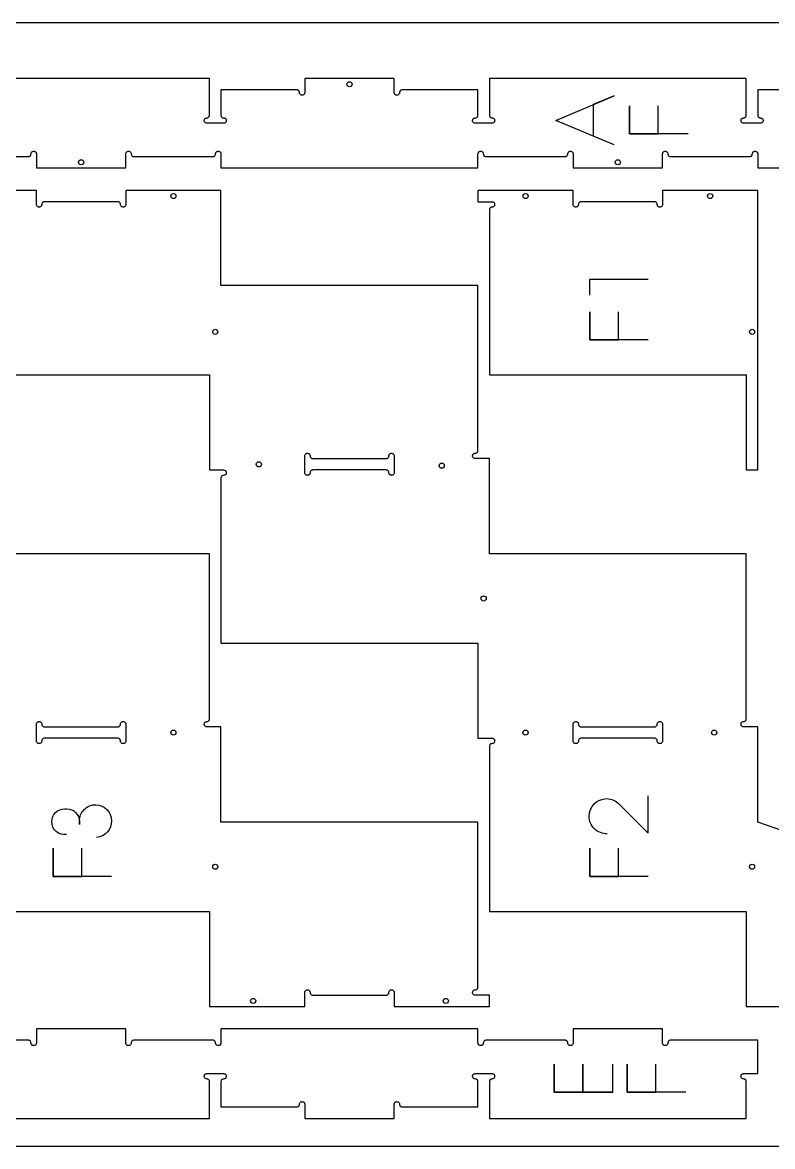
# Model space of a CAD drawing. Header units: inches. Extents: x 0 to 304, y 0 to 160.
# Drawn here: x 235.08 to 267.1, y 0 to 48 of the extents above; entities that cross this region are included whole.
import ezdxf

# ---------------------------------------------------------------- set-up
doc = ezdxf.new("R2010")
doc.units = ezdxf.units.IN
doc.header["$MEASUREMENT"] = 0
for name, color, linetype in [('000_NOTES', 6, 'Continuous'), ('CUT_HOLE', 1, 'Continuous'), ('CUT_number', 3, 'Continuous'), ('CUT_THRU', 7, 'Continuous')]:
    doc.layers.add(name, color=color, linetype=linetype)

# ---------------------------------------------------------------- blocks, each defined once
blk = doc.blocks.new('FASTENER')
blk.add_circle((0, 0), 0.109)

msp = doc.modelspace()

# ---------------------------------------------------------------- linework, layer by layer
at = {"layer": '000_NOTES'}
msp.add_lwpolyline([(207.748, 0), (207.748, 48), (303.748, 48), (303.748, 0)], close=True, dxfattribs=at)
at = {"layer": 'CUT_number'}
for points in [[(260.349, 42.771), (257.849, 43.821), (260.349, 44.871), (259.449, 44.496), (259.449, 43.171)], [(263.504, 43.247), (261.004, 43.247), (261.004, 44.447), (261.004, 43.247), (262.229, 43.247), (262.229, 44.447)], [(259.3, 36.361), (259.3, 37.036), (261.8, 37.036)], [(261.8, 34.448), (259.3, 34.448), (259.3, 35.648), (259.3, 34.448), (260.525, 34.448), (260.525, 35.648)], [(238.887, 11.534), (236.387, 11.534), (236.387, 12.734), (236.387, 11.534), (237.612, 11.534), (237.612, 12.734)], [(261.8, 11.534), (259.3, 11.534), (259.3, 12.734), (259.3, 11.534), (260.525, 11.534), (260.525, 12.734)], [(260.287, 2.32), (257.787, 2.32), (257.787, 3.52), (257.787, 2.32), (259.012, 2.32), (259.012, 3.52), (259.012, 2.32), (260.287, 2.32), (260.287, 3.52)], [(263.399, 2.32), (260.899, 2.32), (260.899, 3.52), (260.899, 2.32), (262.124, 2.32), (262.124, 3.52)]]:
    msp.add_lwpolyline(points, dxfattribs=at)
for points in [[(260.05, 13.355, -0.423868), (259.275, 14.105, -0.413911), (260.025, 14.855, -0.194637), (260.55, 14.63), (261.8, 13.38), (261.8, 14.98)], [(236.962, 13.323, -0.454849), (236.332, 13.873, -0.411435), (236.887, 14.423), (236.962, 14.423, -0.412121), (237.512, 13.873), (237.512, 13.748), (237.512, 13.898, -0.414286), (238.212, 14.598, -0.946269), (238.237, 13.198)]]:
    msp.add_lwpolyline(points, format="xyb", dxfattribs=at)
at = {"layer": 'CUT_THRU'}
for points in [[(269.704, 45.12, 0), (266.471, 45.12, 0), (266.471, 44.04, 0), (266.473, 44.02, 0), (266.478, 44, 0), (266.487, 43.982, 0), (266.498, 43.966, 0), (266.512, 43.952, 0), (266.529, 43.94, 0), (266.547, 43.932, 0), (266.566, 43.927, 0), (266.606, 43.923, 0), (266.625, 43.918, 0), (266.643, 43.91, 0), (266.659, 43.898, 0), (266.674, 43.884, 0), (266.685, 43.868, 0), (266.693, 43.85, 0), (266.699, 43.83, 0), (266.7, 43.81, 0), (266.699, 43.79, 0), (266.693, 43.771, 0), (266.685, 43.753, 0), (266.674, 43.737, 0), (266.659, 43.723, 0), (266.643, 43.711, 0), (266.625, 43.703, 0), (266.606, 43.698, 0), (266.586, 43.696, 0), (265.872, 43.696, 0), (265.852, 43.698, 0), (265.832, 43.703, 0), (265.814, 43.711, 0), (265.798, 43.723, 0), (265.784, 43.737, 0), (265.772, 43.753, 0), (265.764, 43.771, 0), (265.759, 43.79, 0), (265.757, 43.81, 0), (265.759, 43.83, 0), (265.764, 43.85, 0), (265.772, 43.868, 0), (265.784, 43.884, 0), (265.798, 43.898, 0), (265.814, 43.91, 0), (265.832, 43.918, 0), (265.852, 43.923, 0), (265.892, 43.927, 0), (265.911, 43.932, 0), (265.929, 43.94, 0), (265.945, 43.952, 0), (265.959, 43.966, 0), (265.971, 43.982, 0), (265.979, 44, 0), (265.984, 44.02, 0), (265.986, 44.04, 0), (265.986, 45.605, 0), (255.015, 45.605, 0), (255.015, 44.04, 0), (255.016, 44.02, 0), (255.021, 44, 0), (255.03, 43.982, 0), (255.041, 43.966, 0), (255.055, 43.952, 0), (255.072, 43.94, 0), (255.09, 43.932, 0), (255.109, 43.927, 0), (255.149, 43.923, 0), (255.168, 43.918, 0), (255.186, 43.91, 0), (255.203, 43.898, 0), (255.217, 43.884, 0), (255.228, 43.868, 0), (255.237, 43.85, 0), (255.242, 43.83, 0), (255.244, 43.81, 0), (255.242, 43.79, 0), (255.237, 43.771, 0), (255.228, 43.753, 0), (255.217, 43.737, 0), (255.203, 43.723, 0), (255.186, 43.711, 0), (255.168, 43.703, 0), (255.149, 43.698, 0), (255.129, 43.696, 0), (254.415, 43.696, 0), (254.395, 43.698, 0), (254.376, 43.703, 0), (254.358, 43.711, 0), (254.341, 43.723, 0), (254.327, 43.737, 0), (254.316, 43.753, 0), (254.307, 43.771, 0), (254.302, 43.79, 0), (254.3, 43.81, 0), (254.302, 43.83, 0), (254.307, 43.85, 0), (254.316, 43.868, 0), (254.327, 43.884, 0), (254.341, 43.898, 0), (254.358, 43.91, 0), (254.376, 43.918, 0), (254.395, 43.923, 0), (254.435, 43.927, 0), (254.454, 43.932, 0), (254.472, 43.94, 0), (254.489, 43.952, 0), (254.503, 43.966, 0), (254.514, 43.982, 0), (254.523, 44, 0), (254.528, 44.02, 0), (254.53, 44.04, 0), (254.53, 45.12, 0), (251.297, 45.12, 0), (251.277, 45.119, 0), (251.258, 45.113, 0), (251.24, 45.105, 0), (251.223, 45.093, 0), (251.209, 45.079, 0), (251.198, 45.063, 0), (251.189, 45.045, 0), (251.184, 45.026, 0), (251.181, 44.986, 0), (251.175, 44.967, 0), (251.167, 44.948, 0), (251.155, 44.932, 0), (251.141, 44.918, 0), (251.125, 44.906, 0), (251.107, 44.898, 0), (251.088, 44.893, 0), (251.068, 44.891, 0), (251.048, 44.893, 0), (251.029, 44.898, 0), (251.01, 44.906, 0), (250.994, 44.918, 0), (250.98, 44.932, 0), (250.968, 44.948, 0), (250.96, 44.967, 0), (250.955, 44.986, 0), (250.953, 45.006, 0), (250.953, 45.605, 0), (247.134, 45.605, 0), (247.134, 45.006, 0), (247.132, 44.986, 0), (247.127, 44.967, 0), (247.119, 44.948, 0), (247.107, 44.932, 0), (247.093, 44.918, 0), (247.077, 44.906, 0), (247.059, 44.898, 0), (247.04, 44.893, 0), (247.02, 44.891, 0), (247, 44.893, 0), (246.98, 44.898, 0), (246.962, 44.906, 0), (246.946, 44.918, 0), (246.932, 44.932, 0), (246.92, 44.948, 0), (246.912, 44.967, 0), (246.907, 44.986, 0), (246.903, 45.026, 0), (246.898, 45.045, 0), (246.89, 45.063, 0), (246.878, 45.079, 0), (246.864, 45.093, 0), (246.848, 45.105, 0), (246.83, 45.113, 0), (246.81, 45.119, 0), (246.791, 45.12, 0), (243.558, 45.12, 0), (243.558, 44.04, 0), (243.56, 44.02, 0), (243.565, 44, 0), (243.573, 43.982, 0), (243.585, 43.966, 0), (243.599, 43.952, 0), (243.615, 43.94, 0), (243.633, 43.932, 0), (243.653, 43.927, 0), (243.692, 43.923, 0), (243.712, 43.918, 0), (243.73, 43.91, 0), (243.746, 43.898, 0), (243.76, 43.884, 0), (243.772, 43.868, 0), (243.78, 43.85, 0), (243.785, 43.83, 0), (243.787, 43.81, 0), (243.785, 43.79, 0), (243.78, 43.771, 0), (243.772, 43.753, 0), (243.76, 43.737, 0), (243.746, 43.723, 0), (243.73, 43.711, 0), (243.712, 43.703, 0), (243.692, 43.698, 0), (243.672, 43.696, 0), (242.958, 43.696, 0), (242.938, 43.698, 0), (242.919, 43.703, 0), (242.901, 43.711, 0), (242.885, 43.723, 0), (242.871, 43.737, 0), (242.859, 43.753, 0), (242.851, 43.771, 0), (242.845, 43.79, 0), (242.844, 43.81, 0), (242.845, 43.83, 0), (242.851, 43.85, 0), (242.859, 43.868, 0), (242.871, 43.884, 0), (242.885, 43.898, 0), (242.901, 43.91, 0), (242.919, 43.918, 0), (242.938, 43.923, 0), (242.978, 43.927, 0), (242.997, 43.932, 0), (243.016, 43.94, 0), (243.032, 43.952, 0), (243.046, 43.966, 0), (243.057, 43.982, 0), (243.066, 44, 0), (243.071, 44.02, 0), (243.073, 44.04, 0), (243.073, 45.605, 0), (232.101, 45.605, 0)], [(231.96, 42.271, 0), (235.334, 42.271, 0), (235.354, 42.273, 0), (235.373, 42.278, 0), (235.391, 42.287, 0), (235.407, 42.298, 0), (235.422, 42.312, 0), (235.433, 42.329, 0), (235.441, 42.347, 0), (235.447, 42.366, 0), (235.45, 42.406, 0), (235.455, 42.425, 0), (235.464, 42.443, 0), (235.475, 42.46, 0), (235.489, 42.474, 0), (235.506, 42.485, 0), (235.524, 42.494, 0), (235.543, 42.499, 0), (235.563, 42.501, 0), (235.583, 42.499, 0), (235.602, 42.494, 0), (235.62, 42.485, 0), (235.637, 42.474, 0), (235.651, 42.46, 0), (235.662, 42.443, 0), (235.671, 42.425, 0), (235.676, 42.406, 0), (235.678, 42.386, 0), (235.678, 41.786, 0), (239.496, 41.786, 0), (239.496, 42.386, 0), (239.498, 42.406, 0), (239.503, 42.425, 0), (239.512, 42.443, 0), (239.523, 42.46, 0), (239.537, 42.474, 0), (239.554, 42.485, 0), (239.572, 42.494, 0), (239.591, 42.499, 0), (239.611, 42.501, 0), (239.631, 42.499, 0), (239.65, 42.494, 0), (239.668, 42.485, 0), (239.685, 42.474, 0), (239.699, 42.46, 0), (239.71, 42.443, 0), (239.719, 42.425, 0), (239.724, 42.406, 0), (239.727, 42.366, 0), (239.732, 42.347, 0), (239.741, 42.329, 0), (239.752, 42.312, 0), (239.766, 42.298, 0), (239.783, 42.287, 0), (239.801, 42.278, 0), (239.82, 42.273, 0), (239.82, 42.273, 0), (239.84, 42.271, 0), (243.214, 42.271, 0), (243.234, 42.273, 0), (243.253, 42.278, 0), (243.271, 42.287, 0), (243.288, 42.298, 0), (243.302, 42.312, 0), (243.313, 42.329, 0), (243.322, 42.347, 0), (243.327, 42.366, 0), (243.33, 42.406, 0), (243.336, 42.425, 0), (243.344, 42.443, 0), (243.356, 42.46, 0), (243.37, 42.474, 0), (243.386, 42.485, 0), (243.404, 42.494, 0), (243.423, 42.499, 0), (243.443, 42.501, 0), (243.463, 42.499, 0), (243.482, 42.494, 0), (243.501, 42.485, 0), (243.517, 42.474, 0), (243.531, 42.46, 0), (243.542, 42.443, 0), (243.551, 42.425, 0), (243.556, 42.406, 0), (243.558, 42.386, 0), (243.558, 41.786, 0), (254.53, 41.786, 0), (254.53, 42.386, 0), (254.531, 42.406, 0), (254.536, 42.425, 0), (254.545, 42.443, 0), (254.556, 42.46, 0), (254.57, 42.474, 0), (254.587, 42.485, 0), (254.605, 42.494, 0), (254.624, 42.499, 0), (254.644, 42.501, 0), (254.664, 42.499, 0), (254.683, 42.494, 0), (254.701, 42.485, 0), (254.718, 42.474, 0), (254.732, 42.46, 0), (254.743, 42.443, 0), (254.752, 42.425, 0), (254.757, 42.406, 0), (254.76, 42.366, 0), (254.766, 42.347, 0), (254.774, 42.329, 0), (254.785, 42.312, 0), (254.8, 42.298, 0), (254.816, 42.287, 0), (254.834, 42.278, 0), (254.853, 42.273, 0), (254.873, 42.271, 0), (258.247, 42.271, 0), (258.267, 42.273, 0), (258.286, 42.278, 0), (258.305, 42.287, 0), (258.321, 42.298, 0), (258.335, 42.312, 0), (258.346, 42.329, 0), (258.355, 42.347, 0), (258.36, 42.366, 0), (258.364, 42.406, 0), (258.369, 42.425, 0), (258.377, 42.443, 0), (258.389, 42.46, 0), (258.403, 42.474, 0), (258.419, 42.485, 0), (258.437, 42.494, 0), (258.456, 42.499, 0), (258.476, 42.501, 0), (258.496, 42.499, 0), (258.516, 42.494, 0), (258.534, 42.485, 0), (258.55, 42.474, 0), (258.564, 42.46, 0), (258.576, 42.443, 0), (258.584, 42.425, 0), (258.589, 42.406, 0), (258.591, 42.386, 0), (258.591, 41.786, 0), (262.41, 41.786, 0), (262.41, 42.386, 0), (262.412, 42.406, 0), (262.417, 42.425, 0), (262.425, 42.443, 0), (262.437, 42.46, 0), (262.451, 42.474, 0), (262.467, 42.485, 0), (262.485, 42.494, 0), (262.504, 42.499, 0), (262.524, 42.501, 0), (262.544, 42.499, 0), (262.564, 42.494, 0), (262.582, 42.485, 0), (262.598, 42.474, 0), (262.612, 42.46, 0), (262.624, 42.443, 0), (262.632, 42.425, 0), (262.637, 42.406, 0), (262.641, 42.366, 0), (262.646, 42.347, 0), (262.654, 42.329, 0), (262.666, 42.312, 0), (262.68, 42.298, 0), (262.696, 42.287, 0), (262.714, 42.278, 0), (262.734, 42.273, 0), (262.754, 42.271, 0), (266.128, 42.271, 0), (266.147, 42.273, 0), (266.167, 42.278, 0), (266.185, 42.287, 0), (266.201, 42.298, 0), (266.215, 42.312, 0), (266.227, 42.329, 0), (266.235, 42.347, 0), (266.24, 42.366, 0), (266.244, 42.406, 0), (266.249, 42.425, 0), (266.257, 42.443, 0), (266.269, 42.46, 0), (266.283, 42.474, 0), (266.299, 42.485, 0), (266.317, 42.494, 0), (266.337, 42.499, 0), (266.357, 42.501, 0), (266.377, 42.499, 0), (266.396, 42.494, 0), (266.414, 42.485, 0), (266.43, 42.474, 0), (266.444, 42.46, 0), (266.456, 42.443, 0), (266.464, 42.425, 0), (266.469, 42.406, 0), (266.471, 42.386, 0), (266.471, 41.786, 0), (277.443, 41.786, 0)], [(277.443, 10.038, 0), (266.471, 13.857, 0), (266.471, 17.918, 0), (265.872, 17.918, 0), (265.852, 17.92, 0), (265.832, 17.925, 0), (265.814, 17.934, 0), (265.798, 17.945, 0), (265.784, 17.959, 0), (265.772, 17.976, 0), (265.764, 17.994, 0), (265.759, 18.013, 0), (265.757, 18.033, 0), (265.759, 18.053, 0), (265.764, 18.072, 0), (265.772, 18.09, 0), (265.784, 18.106, 0), (265.798, 18.121, 0), (265.814, 18.132, 0), (265.832, 18.14, 0), (265.852, 18.146, 0), (265.892, 18.149, 0), (265.911, 18.154, 0), (265.929, 18.163, 0), (265.945, 18.174, 0), (265.959, 18.188, 0), (265.971, 18.205, 0), (265.979, 18.223, 0), (265.984, 18.242, 0), (265.986, 18.262, 0), (265.986, 25.314, 0), (255.015, 25.314, 0), (255.015, 29.375, 0), (254.415, 29.375, 0), (254.395, 29.377, 0), (254.376, 29.382, 0), (254.358, 29.39, 0), (254.341, 29.402, 0), (254.327, 29.416, 0), (254.316, 29.432, 0), (254.307, 29.45, 0), (254.302, 29.47, 0), (254.3, 29.49, 0), (254.302, 29.509, 0), (254.307, 29.529, 0), (254.316, 29.547, 0), (254.327, 29.563, 0), (254.341, 29.577, 0), (254.358, 29.589, 0), (254.376, 29.597, 0), (254.395, 29.602, 0), (254.435, 29.606, 0), (254.454, 29.611, 0), (254.472, 29.619, 0), (254.489, 29.631, 0), (254.503, 29.645, 0), (254.514, 29.661, 0), (254.523, 29.679, 0), (254.528, 29.699, 0), (254.53, 29.719, 0), (254.53, 36.77, 0), (243.558, 36.77, 0), (243.558, 40.832, 0), (239.496, 40.832, 0), (239.496, 40.232, 0), (239.495, 40.212, 0), (239.49, 40.193, 0), (239.481, 40.175, 0), (239.47, 40.158, 0), (239.456, 40.144, 0), (239.439, 40.133, 0), (239.421, 40.124, 0), (239.402, 40.119, 0), (239.382, 40.118, 0), (239.362, 40.119, 0), (239.343, 40.124, 0), (239.325, 40.133, 0), (239.308, 40.144, 0), (239.294, 40.158, 0), (239.283, 40.175, 0), (239.274, 40.193, 0), (239.269, 40.212, 0), (239.266, 40.252, 0), (239.26, 40.271, 0), (239.252, 40.289, 0), (239.24, 40.306, 0), (239.226, 40.32, 0), (239.21, 40.331, 0), (239.192, 40.34, 0), (239.173, 40.345, 0), (239.153, 40.347, 0), (236.021, 40.347, 0), (236.001, 40.345, 0), (235.982, 40.34, 0), (235.964, 40.331, 0), (235.948, 40.32, 0), (235.933, 40.306, 0), (235.922, 40.289, 0), (235.914, 40.271, 0), (235.908, 40.252, 0), (235.905, 40.212, 0), (235.9, 40.193, 0), (235.891, 40.175, 0), (235.88, 40.158, 0), (235.866, 40.144, 0), (235.849, 40.133, 0), (235.831, 40.124, 0), (235.831, 40.124, 0), (235.812, 40.119, 0), (235.792, 40.118, 0), (235.772, 40.119, 0), (235.753, 40.124, 0), (235.735, 40.133, 0), (235.718, 40.144, 0), (235.704, 40.158, 0), (235.693, 40.175, 0), (235.684, 40.193, 0), (235.679, 40.212, 0), (235.678, 40.232, 0), (235.678, 40.832, 0), (231.616, 40.832, 0)], [(232.101, 32.951, 0), (243.073, 32.951, 0), (243.073, 28.89, 0), (243.672, 28.89, 0), (243.692, 28.888, 0), (243.712, 28.883, 0), (243.73, 28.875, 0), (243.746, 28.863, 0), (243.76, 28.849, 0), (243.772, 28.833, 0), (243.78, 28.815, 0), (243.785, 28.795, 0), (243.787, 28.775, 0), (243.785, 28.755, 0), (243.78, 28.736, 0), (243.772, 28.718, 0), (243.76, 28.702, 0), (243.746, 28.688, 0), (243.73, 28.676, 0), (243.712, 28.668, 0), (243.692, 28.663, 0), (243.653, 28.659, 0), (243.633, 28.654, 0), (243.615, 28.645, 0), (243.599, 28.634, 0), (243.585, 28.62, 0), (243.573, 28.604, 0), (243.565, 28.585, 0), (243.56, 28.566, 0), (243.558, 28.546, 0), (243.558, 21.495, 0), (254.53, 21.495, 0), (254.53, 17.433, 0), (255.129, 17.433, 0), (255.149, 17.432, 0), (255.168, 17.426, 0), (255.186, 17.418, 0), (255.203, 17.406, 0), (255.217, 17.392, 0), (255.228, 17.376, 0), (255.237, 17.358, 0), (255.242, 17.339, 0), (255.244, 17.319, 0), (255.242, 17.299, 0), (255.237, 17.28, 0), (255.228, 17.261, 0), (255.217, 17.245, 0), (255.203, 17.231, 0), (255.186, 17.219, 0), (255.168, 17.211, 0), (255.149, 17.206, 0), (255.109, 17.202, 0), (255.09, 17.197, 0), (255.072, 17.189, 0), (255.055, 17.177, 0), (255.041, 17.163, 0), (255.03, 17.147, 0), (255.021, 17.129, 0), (255.016, 17.109, 0), (255.015, 17.09, 0), (255.015, 10.038, 0), (265.986, 10.038, 0), (265.986, 5.977, 0), (270.048, 5.977, 0)], [(232.101, 10.038, 0), (243.073, 10.038, 0), (243.073, 5.977, 0), (247.134, 5.977, 0), (247.134, 6.576, 0), (247.136, 6.596, 0), (247.141, 6.615, 0), (247.15, 6.633, 0), (247.161, 6.65, 0), (247.175, 6.664, 0), (247.192, 6.675, 0), (247.21, 6.684, 0), (247.229, 6.689, 0), (247.249, 6.691, 0), (247.269, 6.689, 0), (247.288, 6.684, 0), (247.306, 6.675, 0), (247.322, 6.664, 0), (247.337, 6.65, 0), (247.348, 6.633, 0), (247.356, 6.615, 0), (247.362, 6.596, 0), (247.365, 6.556, 0), (247.37, 6.537, 0), (247.379, 6.519, 0), (247.39, 6.502, 0), (247.404, 6.488, 0), (247.421, 6.477, 0), (247.439, 6.468, 0), (247.458, 6.463, 0), (247.478, 6.462, 0), (250.609, 6.462, 0), (250.629, 6.463, 0), (250.649, 6.468, 0), (250.667, 6.477, 0), (250.683, 6.488, 0), (250.697, 6.502, 0), (250.709, 6.519, 0), (250.717, 6.537, 0), (250.722, 6.556, 0), (250.726, 6.596, 0), (250.731, 6.615, 0), (250.739, 6.633, 0), (250.751, 6.65, 0), (250.765, 6.664, 0), (250.781, 6.675, 0), (250.799, 6.684, 0), (250.819, 6.689, 0), (250.839, 6.691, 0), (250.858, 6.689, 0), (250.878, 6.684, 0), (250.896, 6.675, 0), (250.912, 6.664, 0), (250.926, 6.65, 0), (250.938, 6.633, 0), (250.946, 6.615, 0), (250.951, 6.596, 0), (250.953, 6.576, 0), (250.953, 5.977, 0), (255.015, 5.977, 0), (255.015, 6.462, 0), (254.415, 6.462, 0), (254.395, 6.463, 0), (254.376, 6.468, 0), (254.358, 6.477, 0), (254.341, 6.488, 0), (254.327, 6.502, 0), (254.316, 6.519, 0), (254.307, 6.537, 0), (254.302, 6.556, 0), (254.3, 6.576, 0), (254.302, 6.596, 0), (254.307, 6.615, 0), (254.316, 6.633, 0), (254.327, 6.65, 0), (254.341, 6.664, 0), (254.358, 6.675, 0), (254.376, 6.684, 0), (254.395, 6.689, 0), (254.435, 6.692, 0), (254.454, 6.698, 0), (254.472, 6.706, 0), (254.489, 6.718, 0), (254.503, 6.732, 0), (254.514, 6.748, 0), (254.523, 6.766, 0), (254.528, 6.785, 0), (254.53, 6.805, 0), (254.53, 13.857, 0), (243.558, 13.857, 0), (243.558, 17.918, 0), (242.958, 17.918, 0), (242.938, 17.92, 0), (242.919, 17.925, 0), (242.901, 17.934, 0), (242.885, 17.945, 0), (242.871, 17.959, 0), (242.859, 17.976, 0), (242.851, 17.994, 0), (242.845, 18.013, 0), (242.844, 18.033, 0), (242.845, 18.053, 0), (242.851, 18.072, 0), (242.859, 18.09, 0), (242.871, 18.106, 0), (242.885, 18.121, 0), (242.901, 18.132, 0), (242.919, 18.14, 0), (242.938, 18.146, 0), (242.978, 18.149, 0), (242.997, 18.154, 0), (243.016, 18.163, 0), (243.032, 18.174, 0), (243.046, 18.188, 0), (243.057, 18.205, 0), (243.066, 18.223, 0), (243.071, 18.242, 0), (243.073, 18.262, 0), (243.073, 25.314, 0), (232.101, 25.314, 0)], [(232.101, 1.203, 0), (243.073, 1.203, 0), (243.073, 2.769, 0), (243.071, 2.789, 0), (243.066, 2.808, 0), (243.057, 2.826, 0), (243.046, 2.842, 0), (243.032, 2.856, 0), (243.016, 2.868, 0), (242.997, 2.876, 0), (242.978, 2.882, 0), (242.938, 2.885, 0), (242.919, 2.89, 0), (242.901, 2.899, 0), (242.885, 2.91, 0), (242.871, 2.924, 0), (242.859, 2.941, 0), (242.851, 2.959, 0), (242.845, 2.978, 0), (242.844, 2.998, 0), (242.845, 3.018, 0), (242.851, 3.037, 0), (242.859, 3.055, 0), (242.871, 3.071, 0), (242.885, 3.086, 0), (242.901, 3.097, 0), (242.919, 3.105, 0), (242.938, 3.111, 0), (242.958, 3.112, 0), (243.672, 3.112, 0), (243.692, 3.111, 0), (243.712, 3.105, 0), (243.73, 3.097, 0), (243.746, 3.086, 0), (243.76, 3.071, 0), (243.772, 3.055, 0), (243.78, 3.037, 0), (243.785, 3.018, 0), (243.787, 2.998, 0), (243.785, 2.978, 0), (243.78, 2.959, 0), (243.772, 2.941, 0), (243.76, 2.924, 0), (243.746, 2.91, 0), (243.73, 2.899, 0), (243.712, 2.89, 0), (243.692, 2.885, 0), (243.653, 2.882, 0), (243.633, 2.876, 0), (243.615, 2.868, 0), (243.599, 2.856, 0), (243.585, 2.842, 0), (243.573, 2.826, 0), (243.565, 2.808, 0), (243.56, 2.789, 0), (243.558, 2.769, 0), (243.558, 1.688, 0), (246.791, 1.688, 0), (246.81, 1.69, 0), (246.83, 1.695, 0), (246.848, 1.703, 0), (246.864, 1.715, 0), (246.878, 1.729, 0), (246.89, 1.745, 0), (246.898, 1.763, 0), (246.903, 1.783, 0), (246.907, 1.822, 0), (246.912, 1.842, 0), (246.92, 1.86, 0), (246.932, 1.876, 0), (246.946, 1.89, 0), (246.962, 1.902, 0), (246.98, 1.91, 0), (247, 1.915, 0), (247.02, 1.917, 0), (247.04, 1.915, 0), (247.059, 1.91, 0), (247.077, 1.902, 0), (247.093, 1.89, 0), (247.107, 1.876, 0), (247.119, 1.86, 0), (247.127, 1.842, 0), (247.132, 1.822, 0), (247.134, 1.803, 0), (247.134, 1.203, 0), (250.953, 1.203, 0), (250.953, 1.803, 0), (250.955, 1.822, 0), (250.96, 1.842, 0), (250.968, 1.86, 0), (250.98, 1.876, 0), (250.994, 1.89, 0), (251.01, 1.902, 0), (251.029, 1.91, 0), (251.048, 1.915, 0), (251.068, 1.917, 0), (251.088, 1.915, 0), (251.107, 1.91, 0), (251.125, 1.902, 0), (251.141, 1.89, 0), (251.155, 1.876, 0), (251.167, 1.86, 0), (251.175, 1.842, 0), (251.181, 1.822, 0), (251.184, 1.783, 0), (251.189, 1.763, 0), (251.198, 1.745, 0), (251.209, 1.729, 0), (251.223, 1.715, 0), (251.24, 1.703, 0), (251.258, 1.695, 0), (251.277, 1.69, 0), (251.297, 1.688, 0), (254.53, 1.688, 0), (254.53, 2.769, 0), (254.528, 2.789, 0), (254.523, 2.808, 0), (254.514, 2.826, 0), (254.503, 2.842, 0), (254.489, 2.856, 0), (254.472, 2.868, 0), (254.454, 2.876, 0), (254.435, 2.882, 0), (254.395, 2.885, 0), (254.376, 2.89, 0), (254.358, 2.899, 0), (254.341, 2.91, 0), (254.327, 2.924, 0), (254.316, 2.941, 0), (254.307, 2.959, 0), (254.302, 2.978, 0), (254.3, 2.998, 0), (254.302, 3.018, 0), (254.307, 3.037, 0), (254.316, 3.055, 0), (254.327, 3.071, 0), (254.341, 3.086, 0), (254.358, 3.097, 0), (254.376, 3.105, 0), (254.395, 3.111, 0), (254.415, 3.112, 0), (255.129, 3.112, 0), (255.149, 3.111, 0), (255.168, 3.105, 0), (255.186, 3.097, 0), (255.203, 3.086, 0), (255.217, 3.071, 0), (255.228, 3.055, 0), (255.237, 3.037, 0), (255.242, 3.018, 0), (255.244, 2.998, 0), (255.242, 2.978, 0), (255.237, 2.959, 0), (255.228, 2.941, 0), (255.217, 2.924, 0), (255.203, 2.91, 0), (255.186, 2.899, 0), (255.168, 2.89, 0), (255.149, 2.885, 0), (255.109, 2.882, 0), (255.09, 2.876, 0), (255.072, 2.868, 0), (255.055, 2.856, 0), (255.041, 2.842, 0), (255.03, 2.826, 0), (255.021, 2.808, 0), (255.016, 2.789, 0), (255.015, 2.769, 0), (255.015, 1.203, 0), (265.986, 1.203, 0), (265.986, 2.769, 0), (265.984, 2.789, 0), (265.979, 2.808, 0), (265.971, 2.826, 0), (265.959, 2.842, 0), (265.945, 2.856, 0), (265.929, 2.868, 0), (265.911, 2.876, 0), (265.892, 2.882, 0), (265.852, 2.885, 0), (265.832, 2.89, 0), (265.814, 2.899, 0), (265.798, 2.91, 0), (265.784, 2.924, 0), (265.772, 2.941, 0), (265.764, 2.959, 0), (265.759, 2.978, 0), (265.757, 2.998, 0), (265.759, 3.018, 0), (265.764, 3.037, 0), (265.772, 3.055, 0), (265.784, 3.071, 0), (265.798, 3.086, 0), (265.814, 3.097, 0), (265.832, 3.105, 0), (265.852, 3.111, 0), (265.872, 3.112, 0), (266.471, 3.112, 0), (266.471, 4.537, 0), (262.754, 4.537, 0), (262.734, 4.535, 0), (262.714, 4.53, 0), (262.696, 4.522, 0), (262.68, 4.51, 0), (262.666, 4.496, 0), (262.654, 4.48, 0), (262.646, 4.461, 0), (262.641, 4.442, 0), (262.637, 4.402, 0), (262.632, 4.383, 0), (262.624, 4.365, 0), (262.612, 4.349, 0), (262.598, 4.335, 0), (262.582, 4.323, 0), (262.564, 4.315, 0), (262.544, 4.309, 0), (262.524, 4.308, 0), (262.504, 4.309, 0), (262.485, 4.315, 0), (262.467, 4.323, 0), (262.451, 4.335, 0), (262.437, 4.349, 0), (262.425, 4.365, 0), (262.417, 4.383, 0), (262.412, 4.402, 0), (262.41, 4.422, 0), (262.41, 5.022, 0), (258.591, 5.022, 0), (258.591, 4.422, 0), (258.589, 4.402, 0), (258.584, 4.383, 0), (258.576, 4.365, 0), (258.564, 4.349, 0), (258.55, 4.335, 0), (258.534, 4.323, 0), (258.516, 4.315, 0), (258.496, 4.309, 0), (258.476, 4.308, 0), (258.456, 4.309, 0), (258.437, 4.315, 0), (258.419, 4.323, 0), (258.403, 4.335, 0), (258.389, 4.349, 0), (258.377, 4.365, 0), (258.369, 4.383, 0), (258.364, 4.402, 0), (258.36, 4.442, 0), (258.355, 4.461, 0), (258.346, 4.48, 0), (258.335, 4.496, 0), (258.321, 4.51, 0), (258.305, 4.522, 0), (258.286, 4.53, 0), (258.267, 4.535, 0), (258.247, 4.537, 0), (254.873, 4.537, 0), (254.853, 4.535, 0), (254.834, 4.53, 0), (254.816, 4.522, 0), (254.8, 4.51, 0), (254.785, 4.496, 0), (254.774, 4.48, 0), (254.766, 4.461, 0), (254.76, 4.442, 0), (254.757, 4.402, 0), (254.752, 4.383, 0), (254.743, 4.365, 0), (254.732, 4.349, 0), (254.718, 4.335, 0), (254.701, 4.323, 0), (254.683, 4.315, 0), (254.664, 4.309, 0), (254.644, 4.308, 0), (254.624, 4.309, 0), (254.605, 4.315, 0), (254.587, 4.323, 0), (254.57, 4.335, 0), (254.556, 4.349, 0), (254.545, 4.365, 0), (254.536, 4.383, 0), (254.531, 4.402, 0), (254.53, 4.422, 0), (254.53, 5.022, 0), (243.558, 5.022, 0), (243.558, 4.422, 0), (243.556, 4.402, 0), (243.551, 4.383, 0), (243.542, 4.365, 0), (243.531, 4.349, 0), (243.517, 4.335, 0), (243.501, 4.323, 0), (243.482, 4.315, 0), (243.463, 4.309, 0), (243.443, 4.308, 0), (243.423, 4.309, 0), (243.404, 4.315, 0), (243.386, 4.323, 0), (243.37, 4.335, 0), (243.356, 4.349, 0), (243.344, 4.365, 0), (243.336, 4.383, 0), (243.33, 4.402, 0), (243.327, 4.442, 0), (243.322, 4.461, 0), (243.313, 4.48, 0), (243.302, 4.496, 0), (243.288, 4.51, 0), (243.271, 4.522, 0), (243.253, 4.53, 0), (243.234, 4.535, 0), (243.214, 4.537, 0), (239.84, 4.537, 0), (239.82, 4.535, 0), (239.801, 4.53, 0), (239.783, 4.522, 0), (239.766, 4.51, 0), (239.752, 4.496, 0), (239.741, 4.48, 0), (239.732, 4.461, 0), (239.727, 4.442, 0), (239.724, 4.402, 0), (239.719, 4.383, 0), (239.71, 4.365, 0), (239.699, 4.349, 0), (239.685, 4.335, 0), (239.668, 4.323, 0), (239.65, 4.315, 0), (239.631, 4.309, 0), (239.611, 4.308, 0), (239.591, 4.309, 0), (239.572, 4.315, 0), (239.554, 4.323, 0), (239.537, 4.335, 0), (239.523, 4.349, 0), (239.512, 4.365, 0), (239.503, 4.383, 0), (239.498, 4.402, 0), (239.496, 4.422, 0), (239.496, 5.022, 0), (235.678, 5.022, 0), (235.678, 4.422, 0), (235.676, 4.402, 0), (235.671, 4.383, 0), (235.662, 4.365, 0), (235.651, 4.349, 0), (235.637, 4.335, 0), (235.62, 4.323, 0), (235.602, 4.315, 0), (235.583, 4.309, 0), (235.563, 4.308, 0), (235.543, 4.309, 0), (235.524, 4.315, 0), (235.506, 4.323, 0), (235.489, 4.335, 0), (235.475, 4.349, 0), (235.464, 4.365, 0), (235.455, 4.383, 0), (235.45, 4.402, 0), (235.447, 4.442, 0), (235.441, 4.461, 0), (235.433, 4.48, 0), (235.422, 4.496, 0), (235.407, 4.51, 0), (235.391, 4.522, 0), (235.373, 4.53, 0), (235.354, 4.535, 0), (235.334, 4.537, 0), (231.96, 4.537, 0)]]:
    msp.add_polyline3d(points, dxfattribs=at)
for points in [[(255.016, 40.023, 0), (255.015, 40.003, 0), (255.015, 32.951, 0), (265.986, 32.951, 0), (265.986, 28.89, 0), (266.471, 28.89, 0), (266.471, 40.832, 0), (262.41, 40.832, 0), (262.41, 40.232, 0), (262.408, 40.212, 0), (262.403, 40.193, 0), (262.394, 40.175, 0), (262.383, 40.158, 0), (262.369, 40.144, 0), (262.353, 40.133, 0), (262.334, 40.124, 0), (262.315, 40.119, 0), (262.295, 40.118, 0), (262.275, 40.119, 0), (262.256, 40.124, 0), (262.238, 40.133, 0), (262.222, 40.144, 0), (262.207, 40.158, 0), (262.196, 40.175, 0), (262.188, 40.193, 0), (262.182, 40.212, 0), (262.179, 40.252, 0), (262.174, 40.271, 0), (262.165, 40.289, 0), (262.154, 40.306, 0), (262.14, 40.32, 0), (262.123, 40.331, 0), (262.105, 40.34, 0), (262.086, 40.345, 0), (262.066, 40.347, 0), (258.935, 40.347, 0), (258.915, 40.345, 0), (258.895, 40.34, 0), (258.877, 40.331, 0), (258.861, 40.32, 0), (258.847, 40.306, 0), (258.835, 40.289, 0), (258.827, 40.271, 0), (258.822, 40.252, 0), (258.818, 40.212, 0), (258.813, 40.193, 0), (258.805, 40.175, 0), (258.793, 40.158, 0), (258.779, 40.144, 0), (258.763, 40.133, 0), (258.745, 40.124, 0), (258.725, 40.119, 0), (258.705, 40.118, 0), (258.686, 40.119, 0), (258.666, 40.124, 0), (258.648, 40.133, 0), (258.632, 40.144, 0), (258.618, 40.158, 0), (258.606, 40.175, 0), (258.598, 40.193, 0), (258.593, 40.212, 0), (258.591, 40.232, 0), (258.591, 40.832, 0), (254.53, 40.832, 0), (254.53, 40.347, 0), (255.129, 40.347, 0), (255.149, 40.345, 0), (255.168, 40.34, 0), (255.186, 40.331, 0), (255.203, 40.32, 0), (255.217, 40.306, 0), (255.228, 40.289, 0), (255.237, 40.271, 0), (255.242, 40.252, 0), (255.244, 40.232, 0), (255.242, 40.212, 0), (255.237, 40.193, 0), (255.228, 40.175, 0), (255.217, 40.158, 0), (255.203, 40.144, 0), (255.186, 40.133, 0), (255.168, 40.124, 0), (255.149, 40.119, 0), (255.109, 40.116, 0), (255.09, 40.111, 0), (255.072, 40.102, 0), (255.055, 40.091, 0), (255.041, 40.077, 0), (255.03, 40.06, 0), (255.021, 40.042, 0), (255.016, 40.023, 0)], [(247.15, 28.718, 0), (247.141, 28.736, 0), (247.136, 28.755, 0), (247.134, 28.775, 0), (247.134, 29.49, 0), (247.136, 29.509, 0), (247.141, 29.529, 0), (247.15, 29.547, 0), (247.161, 29.563, 0), (247.175, 29.577, 0), (247.192, 29.589, 0), (247.21, 29.597, 0), (247.229, 29.602, 0), (247.249, 29.604, 0), (247.269, 29.602, 0), (247.288, 29.597, 0), (247.306, 29.589, 0), (247.322, 29.577, 0), (247.337, 29.563, 0), (247.348, 29.547, 0), (247.356, 29.529, 0), (247.362, 29.509, 0), (247.365, 29.47, 0), (247.37, 29.45, 0), (247.379, 29.432, 0), (247.39, 29.416, 0), (247.404, 29.402, 0), (247.421, 29.39, 0), (247.439, 29.382, 0), (247.458, 29.377, 0), (247.478, 29.375, 0), (250.609, 29.375, 0), (250.629, 29.377, 0), (250.649, 29.382, 0), (250.667, 29.39, 0), (250.683, 29.402, 0), (250.697, 29.416, 0), (250.709, 29.432, 0), (250.717, 29.45, 0), (250.722, 29.47, 0), (250.726, 29.509, 0), (250.731, 29.529, 0), (250.739, 29.547, 0), (250.751, 29.563, 0), (250.765, 29.577, 0), (250.781, 29.589, 0), (250.799, 29.597, 0), (250.819, 29.602, 0), (250.839, 29.604, 0), (250.858, 29.602, 0), (250.878, 29.597, 0), (250.896, 29.589, 0), (250.912, 29.577, 0), (250.926, 29.563, 0), (250.938, 29.547, 0), (250.946, 29.529, 0), (250.951, 29.509, 0), (250.953, 29.49, 0), (250.953, 28.775, 0), (250.951, 28.755, 0), (250.946, 28.736, 0), (250.938, 28.718, 0), (250.926, 28.702, 0), (250.912, 28.688, 0), (250.896, 28.676, 0), (250.878, 28.668, 0), (250.858, 28.663, 0), (250.839, 28.661, 0), (250.819, 28.663, 0), (250.799, 28.668, 0), (250.781, 28.676, 0), (250.765, 28.688, 0), (250.751, 28.702, 0), (250.739, 28.718, 0), (250.731, 28.736, 0), (250.726, 28.755, 0), (250.722, 28.795, 0), (250.717, 28.815, 0), (250.709, 28.833, 0), (250.697, 28.849, 0), (250.683, 28.863, 0), (250.667, 28.875, 0), (250.649, 28.883, 0), (250.629, 28.888, 0), (250.609, 28.89, 0), (247.478, 28.89, 0), (247.458, 28.888, 0), (247.439, 28.883, 0), (247.421, 28.875, 0), (247.404, 28.863, 0), (247.39, 28.849, 0), (247.379, 28.833, 0), (247.37, 28.815, 0), (247.365, 28.795, 0), (247.362, 28.755, 0), (247.356, 28.736, 0), (247.348, 28.718, 0), (247.337, 28.702, 0), (247.322, 28.688, 0), (247.306, 28.676, 0), (247.288, 28.668, 0), (247.269, 28.663, 0), (247.249, 28.661, 0), (247.229, 28.663, 0), (247.21, 28.668, 0), (247.192, 28.676, 0), (247.175, 28.688, 0), (247.161, 28.702, 0), (247.15, 28.718, 0)], [(235.679, 17.299, 0), (235.678, 17.319, 0), (235.678, 18.033, 0), (235.679, 18.053, 0), (235.684, 18.072, 0), (235.693, 18.09, 0), (235.704, 18.106, 0), (235.718, 18.121, 0), (235.735, 18.132, 0), (235.753, 18.14, 0), (235.772, 18.146, 0), (235.792, 18.147, 0), (235.812, 18.146, 0), (235.831, 18.14, 0), (235.849, 18.132, 0), (235.866, 18.121, 0), (235.88, 18.106, 0), (235.891, 18.09, 0), (235.9, 18.072, 0), (235.905, 18.053, 0), (235.908, 18.013, 0), (235.914, 17.994, 0), (235.922, 17.976, 0), (235.933, 17.959, 0), (235.948, 17.945, 0), (235.964, 17.934, 0), (235.982, 17.925, 0), (236.001, 17.92, 0), (236.021, 17.918, 0), (239.153, 17.918, 0), (239.173, 17.92, 0), (239.192, 17.925, 0), (239.21, 17.934, 0), (239.226, 17.945, 0), (239.24, 17.959, 0), (239.252, 17.976, 0), (239.26, 17.994, 0), (239.266, 18.013, 0), (239.269, 18.053, 0), (239.274, 18.072, 0), (239.283, 18.09, 0), (239.294, 18.106, 0), (239.308, 18.121, 0), (239.325, 18.132, 0), (239.343, 18.14, 0), (239.362, 18.146, 0), (239.382, 18.147, 0), (239.402, 18.146, 0), (239.421, 18.14, 0), (239.439, 18.132, 0), (239.456, 18.121, 0), (239.47, 18.106, 0), (239.481, 18.09, 0), (239.49, 18.072, 0), (239.495, 18.053, 0), (239.496, 18.033, 0), (239.496, 17.319, 0), (239.495, 17.299, 0), (239.49, 17.28, 0), (239.481, 17.261, 0), (239.47, 17.245, 0), (239.456, 17.231, 0), (239.439, 17.219, 0), (239.421, 17.211, 0), (239.402, 17.206, 0), (239.382, 17.204, 0), (239.362, 17.206, 0), (239.343, 17.211, 0), (239.325, 17.219, 0), (239.308, 17.231, 0), (239.294, 17.245, 0), (239.283, 17.261, 0), (239.274, 17.28, 0), (239.269, 17.299, 0), (239.266, 17.339, 0), (239.26, 17.358, 0), (239.252, 17.376, 0), (239.24, 17.392, 0), (239.226, 17.406, 0), (239.21, 17.418, 0), (239.192, 17.426, 0), (239.173, 17.432, 0), (239.153, 17.433, 0), (236.021, 17.433, 0), (236.001, 17.432, 0), (235.982, 17.426, 0), (235.964, 17.418, 0), (235.948, 17.406, 0), (235.933, 17.392, 0), (235.922, 17.376, 0), (235.914, 17.358, 0), (235.908, 17.339, 0), (235.905, 17.299, 0), (235.9, 17.28, 0), (235.891, 17.261, 0), (235.88, 17.245, 0), (235.866, 17.231, 0), (235.849, 17.219, 0), (235.831, 17.211, 0), (235.812, 17.206, 0), (235.792, 17.204, 0), (235.772, 17.206, 0), (235.753, 17.211, 0), (235.735, 17.219, 0), (235.718, 17.231, 0), (235.704, 17.245, 0), (235.693, 17.261, 0), (235.684, 17.28, 0), (235.679, 17.299, 0)], [(258.606, 17.261, 0), (258.598, 17.28, 0), (258.593, 17.299, 0), (258.591, 17.319, 0), (258.591, 18.033, 0), (258.593, 18.053, 0), (258.598, 18.072, 0), (258.606, 18.09, 0), (258.618, 18.106, 0), (258.632, 18.121, 0), (258.648, 18.132, 0), (258.666, 18.14, 0), (258.686, 18.146, 0), (258.705, 18.147, 0), (258.725, 18.146, 0), (258.745, 18.14, 0), (258.763, 18.132, 0), (258.779, 18.121, 0), (258.793, 18.106, 0), (258.805, 18.09, 0), (258.813, 18.072, 0), (258.818, 18.053, 0), (258.822, 18.013, 0), (258.827, 17.994, 0), (258.835, 17.976, 0), (258.847, 17.959, 0), (258.861, 17.945, 0), (258.877, 17.934, 0), (258.895, 17.925, 0), (258.915, 17.92, 0), (258.935, 17.918, 0), (262.066, 17.918, 0), (262.086, 17.92, 0), (262.105, 17.925, 0), (262.123, 17.934, 0), (262.14, 17.945, 0), (262.154, 17.959, 0), (262.165, 17.976, 0), (262.174, 17.994, 0), (262.179, 18.013, 0), (262.182, 18.053, 0), (262.188, 18.072, 0), (262.196, 18.09, 0), (262.207, 18.106, 0), (262.222, 18.121, 0), (262.238, 18.132, 0), (262.256, 18.14, 0), (262.275, 18.146, 0), (262.295, 18.147, 0), (262.315, 18.146, 0), (262.334, 18.14, 0), (262.353, 18.132, 0), (262.369, 18.121, 0), (262.383, 18.106, 0), (262.394, 18.09, 0), (262.403, 18.072, 0), (262.408, 18.053, 0), (262.41, 18.033, 0), (262.41, 17.319, 0), (262.408, 17.299, 0), (262.403, 17.28, 0), (262.394, 17.261, 0), (262.383, 17.245, 0), (262.369, 17.231, 0), (262.353, 17.219, 0), (262.334, 17.211, 0), (262.315, 17.206, 0), (262.295, 17.204, 0), (262.275, 17.206, 0), (262.256, 17.211, 0), (262.238, 17.219, 0), (262.222, 17.231, 0), (262.207, 17.245, 0), (262.196, 17.261, 0), (262.188, 17.28, 0), (262.182, 17.299, 0), (262.179, 17.339, 0), (262.174, 17.358, 0), (262.165, 17.376, 0), (262.154, 17.392, 0), (262.14, 17.406, 0), (262.123, 17.418, 0), (262.105, 17.426, 0), (262.086, 17.432, 0), (262.066, 17.433, 0), (258.935, 17.433, 0), (258.915, 17.432, 0), (258.895, 17.426, 0), (258.877, 17.418, 0), (258.861, 17.406, 0), (258.847, 17.392, 0), (258.835, 17.376, 0), (258.827, 17.358, 0), (258.822, 17.339, 0), (258.818, 17.299, 0), (258.813, 17.28, 0), (258.805, 17.261, 0), (258.793, 17.245, 0), (258.779, 17.231, 0), (258.763, 17.219, 0), (258.745, 17.211, 0), (258.725, 17.206, 0), (258.705, 17.204, 0), (258.686, 17.206, 0), (258.666, 17.211, 0), (258.648, 17.219, 0), (258.632, 17.231, 0), (258.618, 17.245, 0), (258.606, 17.261, 0)]]:
    msp.add_polyline3d(points, close=True, dxfattribs=at)

# ---------------------------------------------------------------- block references
at = {"layer": 'CUT_HOLE', "rotation": 90}
for p in [(249.044, 45.363), (237.587, 42.029), (260.5, 42.029), (241.527, 40.589), (256.56, 40.589), (264.441, 40.589), (243.315, 34.79), (266.229, 34.79), (245.174, 29.132), (252.984, 29.075), (254.772, 23.404), (241.527, 17.676), (256.56, 17.676), (264.612, 17.676), (243.315, 11.947), (266.229, 11.947), (244.932, 6.219), (253.156, 6.219)]:
    msp.add_blockref('FASTENER', p, dxfattribs=at)

doc.saveas('drawing.dxf')
